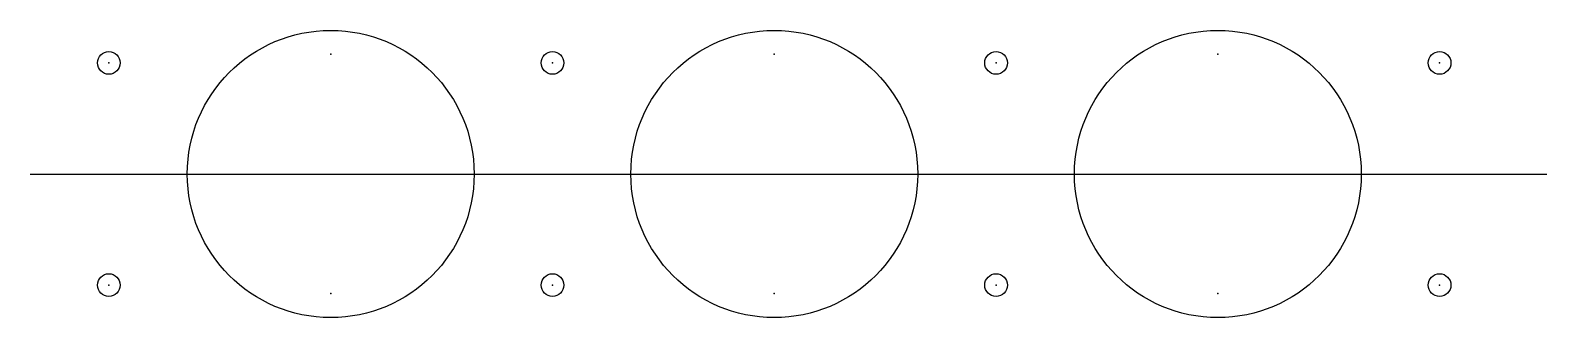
# Model space of a CAD drawing. Header units: millimetres. Extents: x -10 to 191, y -4 to 34.
import ezdxf

# ---------------------------------------------------------------- set-up
doc = ezdxf.new("R2010")
doc.units = ezdxf.units.MM

msp = doc.modelspace()

# ---------------------------------------------------------------- linework, layer by layer
msp.add_line((-10.44, 14.73), (190.98, 14.73))
for centre, radius in [((29.46, 14.73), 19.05), ((88.38, 14.73), 19.05), ((147.3, 14.73), 19.05), ((0, 29.46), 1.5), ((58.92, 29.46), 1.5), ((117.84, 29.46), 1.5), ((176.76, 29.46), 1.5), ((0, 0), 1.5), ((58.92, 0), 1.5), ((117.84, 0), 1.5), ((176.76, 0), 1.5)]:
    msp.add_circle(centre, radius)
for p in [(29.46, 30.61), (88.38, 30.61), (147.3, 30.61), (0, 29.46), (58.92, 29.46), (117.84, 29.46), (176.76, 29.46), (0, 0), (58.92, 0), (117.84, 0), (176.76, 0), (29.46, -1.14), (88.38, -1.14), (147.3, -1.14)]:
    msp.add_point(p)

doc.saveas('drawing.dxf')
